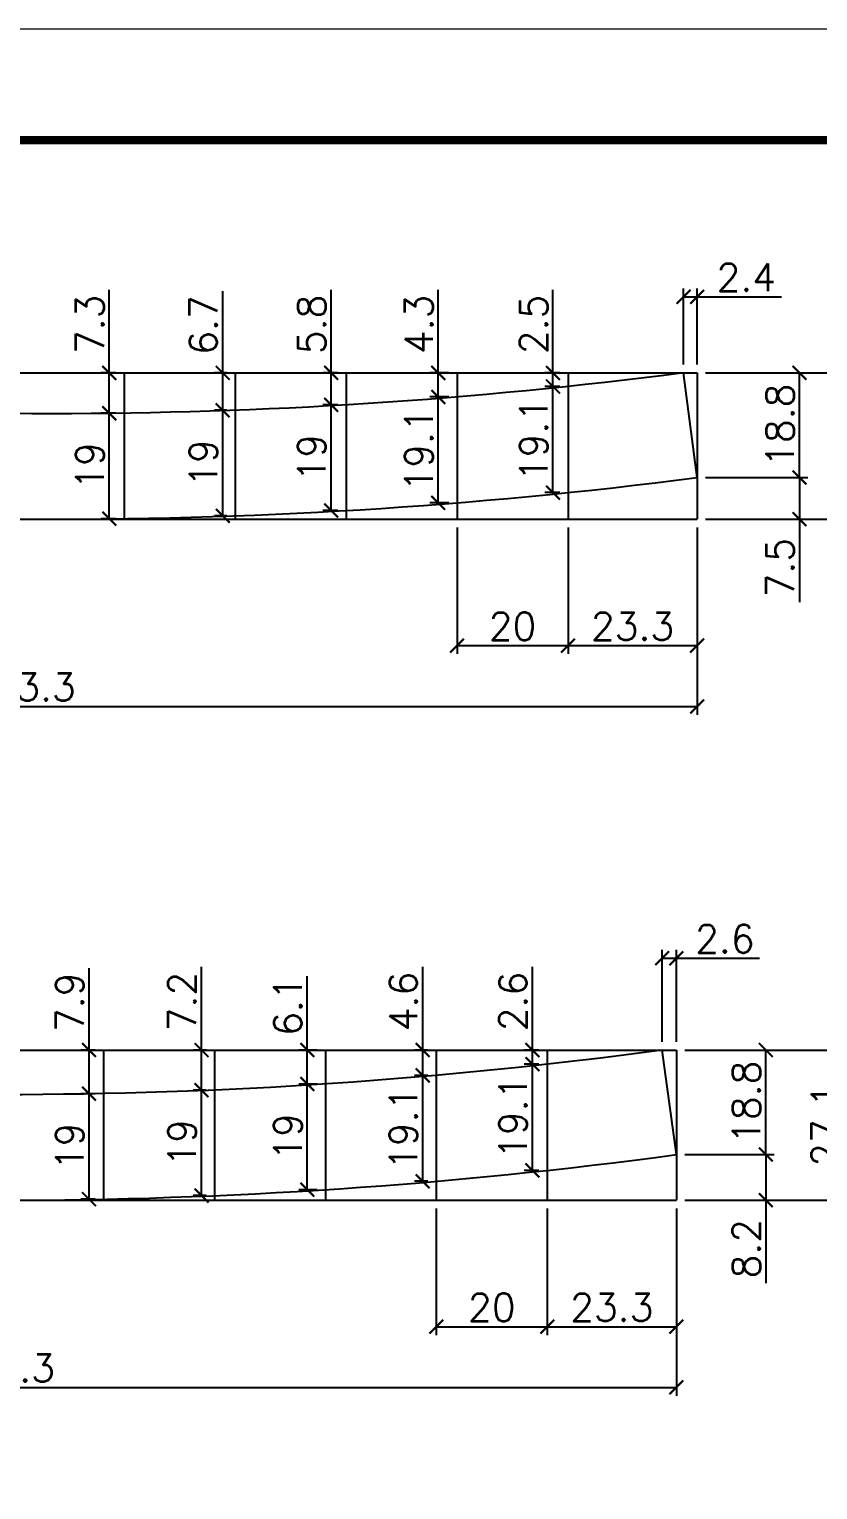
# Model space of a CAD drawing. Extents: x 3309 to 9563, y -2522 to 14608.
# Drawn here: x 5610 to 5894, y 6042 to 6568 of the extents above; entities that cross this region are included whole.
import ezdxf

# ---------------------------------------------------------------- set-up
doc = ezdxf.new("R2010")
doc.units = 0
doc.header["$PDMODE"] = 35
doc.header["$PDSIZE"] = -10
doc.linetypes.add('DASHED', pattern=[0.75, 0.5, -0.25])
doc.layers.add('COTA', color=241, linetype='Continuous')
doc.layers.add('Folhas', color=255, linetype='Continuous', lineweight=9)
doc.layers.add('SARRAFO DE PRESSAO', color=251, linetype='DASHED', lineweight=9)
doc.styles.add('Romans', font='romans.shx')
doc.dimstyles.new('Cota Seção (2x)', dxfattribs={"dimtxt": 10, "dimasz": 5, "dimexe": 3, "dimexo": 3, "dimgap": 2, "dimtad": 3, "dimdec": 1, "dimlfac": 0.5, "dimzin": 12, "dimdsep": 46, "dimtxsty": 'Romans', "dimblk": 'ARCHTICK', "dimcen": 0, "dimclrd": 4, "dimclre": 4, "dimclrt": 1, "dimadec": 1, "dimazin": 3, "dimtfac": 1, "dimtdec": 1, "dimtmove": 0, "dimatfit": 3, "dimldrblk": 'OBLIQUE', "dimfxl": 1, "dimtolj": 1, "dimtzin": 12, "dimarcsym": 0})

# ---------------------------------------------------------------- blocks, each defined once
blk = doc.blocks.new('9999999999')
at = {"layer": 'Folhas'}
blk.add_lwpolyline([(98138.98, 34190.21), (99623.98, 34190.21), (99623.98, 35240.21), (98138.98, 35240.21)], close=True, dxfattribs=at)
at = {"layer": 'Folhas', "color": 30, "const_width": 3}
blk.add_lwpolyline([(98213.98, 34230.21), (99583.98, 34230.21), (99583.98, 35200.21), (98213.98, 35200.21)], close=True, dxfattribs=at)
blk = doc.blocks.new('_ArchTick')
at = {"color": 0, "linetype": 'ByBlock', "const_width": 0.15}
blk.add_lwpolyline([(-0.5, -0.5), (0.5, 0.5)], dxfattribs=at)
blk = doc.blocks.new('*D3434')
at = {"layer": 'COTA', "color": 4, "lineweight": -2, "transparency": 16777216}
for p, q in [((5364.25, 6388.29), (5364.25, 6320.81)), ((5850.77, 6388.29), (5850.77, 6320.81)), ((5364.25, 6323.81), (5850.77, 6323.81))]:
    blk.add_line(p, q, dxfattribs=at)
at = {"layer": 'Defpoints', "color": 0, "transparency": 16777216}
for p in [(5364.25, 6391.29), (5850.77, 6391.29), (5850.77, 6323.81)]:
    blk.add_point(p, dxfattribs=at)
at = {"layer": 'COTA', "color": 4, "lineweight": -2, "transparency": 16777216, "xscale": 5, "yscale": 5, "zscale": 5, "rotation": 180}
blk.add_blockref('_ArchTick', (5364.25, 6323.81), dxfattribs=at)
at = {"layer": 'COTA', "color": 4, "lineweight": -2, "transparency": 16777216, "xscale": 5, "yscale": 5, "zscale": 5}
blk.add_blockref('_ArchTick', (5850.77, 6323.81), dxfattribs=at)
at = {"layer": 'COTA', "color": 1, "transparency": 16777216, "insert": (5607.51, 6330.81), "char_height": 10, "attachment_point": 5, "style": 'Romans'}
blk.add_mtext('\\A1;243.3', dxfattribs=at)
blk = doc.blocks.new('_Oblique')
at = {"color": 0, "linetype": 'ByBlock', "lineweight": -2}
blk.add_line((-0.5, -0.5), (0.5, 0.5), dxfattribs=at)
blk = doc.blocks.new('*D3437')
at = {"layer": 'COTA', "color": 4, "lineweight": -2, "transparency": 16777216}
for p, q in [((5764.25, 6388.29), (5764.25, 6342.7)), ((5804.25, 6388.29), (5804.25, 6342.7)), ((5764.25, 6345.7), (5804.25, 6345.7))]:
    blk.add_line(p, q, dxfattribs=at)
at = {"layer": 'Defpoints', "color": 0, "transparency": 16777216}
for p in [(5764.25, 6391.29), (5804.25, 6391.29), (5804.25, 6345.7)]:
    blk.add_point(p, dxfattribs=at)
at = {"layer": 'COTA', "color": 4, "lineweight": -2, "transparency": 16777216, "xscale": 5, "yscale": 5, "zscale": 5, "rotation": 180}
blk.add_blockref('_ArchTick', (5764.25, 6345.7), dxfattribs=at)
at = {"layer": 'COTA', "color": 4, "lineweight": -2, "transparency": 16777216, "xscale": 5, "yscale": 5, "zscale": 5}
blk.add_blockref('_ArchTick', (5804.25, 6345.7), dxfattribs=at)
at = {"layer": 'COTA', "color": 1, "transparency": 16777216, "insert": (5784.25, 6352.7), "char_height": 10, "attachment_point": 5, "style": 'Romans'}
blk.add_mtext('\\A1;20', dxfattribs=at)
blk = doc.blocks.new('*D3438')
at = {"layer": 'COTA', "color": 4, "lineweight": -2, "transparency": 16777216}
for p, q in [((5804.25, 6388.29), (5804.25, 6342.7)), ((5850.77, 6388.29), (5850.77, 6342.7)), ((5804.25, 6345.7), (5850.77, 6345.7))]:
    blk.add_line(p, q, dxfattribs=at)
at = {"layer": 'Defpoints', "color": 0, "transparency": 16777216}
for p in [(5804.25, 6391.29), (5850.77, 6391.29), (5850.77, 6345.7)]:
    blk.add_point(p, dxfattribs=at)
at = {"layer": 'COTA', "color": 4, "lineweight": -2, "transparency": 16777216, "xscale": 5, "yscale": 5, "zscale": 5, "rotation": 180}
blk.add_blockref('_ArchTick', (5804.25, 6345.7), dxfattribs=at)
at = {"layer": 'COTA', "color": 4, "lineweight": -2, "transparency": 16777216, "xscale": 5, "yscale": 5, "zscale": 5}
blk.add_blockref('_ArchTick', (5850.77, 6345.7), dxfattribs=at)
at = {"layer": 'COTA', "color": 1, "transparency": 16777216, "insert": (5827.51, 6352.7), "char_height": 10, "attachment_point": 5, "style": 'Romans'}
blk.add_mtext('\\A1;23.3', dxfattribs=at)
blk = doc.blocks.new('*D3454')
at = {"layer": 'COTA', "color": 4, "lineweight": -2, "transparency": 16777216}
for p, q in [((5641.25, 6429.46), (5635.89, 6429.46)), ((5638.89, 6391.45), (5638.89, 6429.46)), ((5641.25, 6391.45), (5635.89, 6391.45))]:
    blk.add_line(p, q, dxfattribs=at)
at = {"layer": 'Defpoints', "color": 0, "transparency": 16777216}
for p in [(5638.89, 6429.46), (5644.25, 6429.46), (5644.25, 6391.45)]:
    blk.add_point(p, dxfattribs=at)
at = {"layer": 'COTA', "color": 4, "lineweight": -2, "transparency": 16777216, "xscale": 5, "yscale": 5, "zscale": 5}
for p, rotation in [((5638.89, 6429.46), 90), ((5638.89, 6391.45), 270)]:
    blk.add_blockref('_ArchTick', p, dxfattribs=dict(at, rotation=rotation))
at = {"layer": 'COTA', "color": 1, "transparency": 16777216, "insert": (5631.89, 6410.45), "char_height": 10, "attachment_point": 5, "rotation": 90, "style": 'Romans'}
blk.add_mtext('\\A1;19', dxfattribs=at)
blk = doc.blocks.new('*D3455')
at = {"layer": 'COTA', "color": 4, "lineweight": -2, "transparency": 16777216}
for p, q in [((5638.89, 6443.99), (5638.89, 6473.94)), ((5641.25, 6443.99), (5635.89, 6443.99)), ((5638.89, 6429.46), (5638.89, 6443.99)), ((5641.25, 6429.46), (5635.89, 6429.46))]:
    blk.add_line(p, q, dxfattribs=at)
at = {"layer": 'Defpoints', "color": 0, "transparency": 16777216}
for p in [(5638.89, 6443.99), (5644.25, 6443.99), (5644.25, 6429.46)]:
    blk.add_point(p, dxfattribs=at)
at = {"layer": 'COTA', "color": 4, "lineweight": -2, "transparency": 16777216, "xscale": 5, "yscale": 5, "zscale": 5}
for p, rotation in [((5638.89, 6443.99), 90), ((5638.89, 6429.46), 270)]:
    blk.add_blockref('_ArchTick', p, dxfattribs=dict(at, rotation=rotation))
at = {"layer": 'COTA', "color": 1, "transparency": 16777216, "insert": (5631.89, 6461.46), "char_height": 10, "attachment_point": 5, "rotation": 90, "style": 'Romans'}
blk.add_mtext('\\A1;7.3', dxfattribs=at)
blk = doc.blocks.new('*D3456')
at = {"layer": 'COTA', "color": 4, "lineweight": -2, "transparency": 16777216}
for p, q in [((5681.25, 6430.5), (5676.79, 6430.5)), ((5679.79, 6392.47), (5679.79, 6430.5)), ((5681.25, 6392.47), (5676.79, 6392.47))]:
    blk.add_line(p, q, dxfattribs=at)
at = {"layer": 'Defpoints', "color": 0, "transparency": 16777216}
for p in [(5679.79, 6430.5), (5684.25, 6430.5), (5684.25, 6392.47)]:
    blk.add_point(p, dxfattribs=at)
at = {"layer": 'COTA', "color": 4, "lineweight": -2, "transparency": 16777216, "xscale": 5, "yscale": 5, "zscale": 5}
for p, rotation in [((5679.79, 6430.5), 90), ((5679.79, 6392.47), 270)]:
    blk.add_blockref('_ArchTick', p, dxfattribs=dict(at, rotation=rotation))
at = {"layer": 'COTA', "color": 1, "transparency": 16777216, "insert": (5672.79, 6411.49), "char_height": 10, "attachment_point": 5, "rotation": 90, "style": 'Romans'}
blk.add_mtext('\\A1;19', dxfattribs=at)
blk = doc.blocks.new('*D3457')
at = {"layer": 'COTA', "color": 4, "lineweight": -2, "transparency": 16777216}
for p, q in [((5679.79, 6443.99), (5679.79, 6473.46)), ((5681.25, 6443.99), (5676.79, 6443.99)), ((5679.79, 6430.5), (5679.79, 6443.99)), ((5681.25, 6430.5), (5676.79, 6430.5))]:
    blk.add_line(p, q, dxfattribs=at)
at = {"layer": 'Defpoints', "color": 0, "transparency": 16777216}
for p in [(5679.79, 6443.99), (5684.25, 6443.99), (5684.25, 6430.5)]:
    blk.add_point(p, dxfattribs=at)
at = {"layer": 'COTA', "color": 4, "lineweight": -2, "transparency": 16777216, "xscale": 5, "yscale": 5, "zscale": 5}
for p, rotation in [((5679.79, 6443.99), 90), ((5679.79, 6430.5), 270)]:
    blk.add_blockref('_ArchTick', p, dxfattribs=dict(at, rotation=rotation))
at = {"layer": 'COTA', "color": 1, "transparency": 16777216, "insert": (5672.79, 6461.22), "char_height": 10, "attachment_point": 5, "rotation": 90, "style": 'Romans'}
blk.add_mtext('\\A1;6.7', dxfattribs=at)
blk = doc.blocks.new('*D3458')
at = {"layer": 'COTA', "color": 4, "lineweight": -2, "transparency": 16777216}
for p, q in [((5721.25, 6432.45), (5715.88, 6432.45)), ((5718.88, 6394.38), (5718.88, 6432.45)), ((5721.25, 6394.38), (5715.88, 6394.38))]:
    blk.add_line(p, q, dxfattribs=at)
at = {"layer": 'Defpoints', "color": 0, "transparency": 16777216}
for p in [(5718.88, 6432.45), (5724.25, 6432.45), (5724.25, 6394.38)]:
    blk.add_point(p, dxfattribs=at)
at = {"layer": 'COTA', "color": 4, "lineweight": -2, "transparency": 16777216, "xscale": 5, "yscale": 5, "zscale": 5}
for p, rotation in [((5718.88, 6432.45), 90), ((5718.88, 6394.38), 270)]:
    blk.add_blockref('_ArchTick', p, dxfattribs=dict(at, rotation=rotation))
at = {"layer": 'COTA', "color": 1, "transparency": 16777216, "insert": (5711.88, 6413.42), "char_height": 10, "attachment_point": 5, "rotation": 90, "style": 'Romans'}
blk.add_mtext('\\A1;19', dxfattribs=at)
blk = doc.blocks.new('*D3459')
at = {"layer": 'COTA', "color": 4, "lineweight": -2, "transparency": 16777216}
for p, q in [((5718.88, 6443.99), (5718.88, 6473.94)), ((5721.25, 6443.99), (5715.88, 6443.99)), ((5718.88, 6432.45), (5718.88, 6443.99)), ((5721.25, 6432.45), (5715.88, 6432.45))]:
    blk.add_line(p, q, dxfattribs=at)
at = {"layer": 'Defpoints', "color": 0, "transparency": 16777216}
for p in [(5718.88, 6443.99), (5724.25, 6443.99), (5724.25, 6432.45)]:
    blk.add_point(p, dxfattribs=at)
at = {"layer": 'COTA', "color": 4, "lineweight": -2, "transparency": 16777216, "xscale": 5, "yscale": 5, "zscale": 5}
for p, rotation in [((5718.88, 6443.99), 90), ((5718.88, 6432.45), 270)]:
    blk.add_blockref('_ArchTick', p, dxfattribs=dict(at, rotation=rotation))
at = {"layer": 'COTA', "color": 1, "transparency": 16777216, "insert": (5711.88, 6461.46), "char_height": 10, "attachment_point": 5, "rotation": 90, "style": 'Romans'}
blk.add_mtext('\\A1;5.8', dxfattribs=at)
blk = doc.blocks.new('*D3460')
at = {"layer": 'COTA', "color": 4, "lineweight": -2, "transparency": 16777216}
for p, q in [((5761.25, 6435.31), (5754.46, 6435.31)), ((5757.46, 6397.18), (5757.46, 6435.31)), ((5761.25, 6397.18), (5754.46, 6397.18))]:
    blk.add_line(p, q, dxfattribs=at)
at = {"layer": 'Defpoints', "color": 0, "transparency": 16777216}
for p in [(5757.46, 6435.31), (5764.25, 6435.31), (5764.25, 6397.18)]:
    blk.add_point(p, dxfattribs=at)
at = {"layer": 'COTA', "color": 4, "lineweight": -2, "transparency": 16777216, "xscale": 5, "yscale": 5, "zscale": 5}
for p, rotation in [((5757.46, 6435.31), 90), ((5757.46, 6397.18), 270)]:
    blk.add_blockref('_ArchTick', p, dxfattribs=dict(at, rotation=rotation))
at = {"layer": 'COTA', "color": 1, "transparency": 16777216, "insert": (5750.46, 6416.24), "char_height": 10, "attachment_point": 5, "rotation": 90, "style": 'Romans'}
blk.add_mtext('\\A1;19.1', dxfattribs=at)
blk = doc.blocks.new('*D3461')
at = {"layer": 'COTA', "color": 4, "lineweight": -2, "transparency": 16777216}
for p, q in [((5757.46, 6443.99), (5757.46, 6473.94)), ((5761.25, 6443.99), (5754.46, 6443.99)), ((5757.46, 6435.31), (5757.46, 6443.99)), ((5761.25, 6435.31), (5754.46, 6435.31))]:
    blk.add_line(p, q, dxfattribs=at)
at = {"layer": 'Defpoints', "color": 0, "transparency": 16777216}
for p in [(5757.46, 6443.99), (5764.25, 6443.99), (5764.25, 6435.31)]:
    blk.add_point(p, dxfattribs=at)
at = {"layer": 'COTA', "color": 4, "lineweight": -2, "transparency": 16777216, "xscale": 5, "yscale": 5, "zscale": 5}
for p, rotation in [((5757.46, 6443.99), 90), ((5757.46, 6435.31), 270)]:
    blk.add_blockref('_ArchTick', p, dxfattribs=dict(at, rotation=rotation))
at = {"layer": 'COTA', "color": 1, "transparency": 16777216, "insert": (5750.46, 6461.46), "char_height": 10, "attachment_point": 5, "rotation": 90, "style": 'Romans'}
blk.add_mtext('\\A1;4.3', dxfattribs=at)
blk = doc.blocks.new('*D3462')
at = {"layer": 'COTA', "color": 4, "lineweight": -2, "transparency": 16777216}
for p, q in [((5801.25, 6439.08), (5795.82, 6439.08)), ((5798.82, 6400.87), (5798.82, 6439.08)), ((5801.25, 6400.87), (5795.82, 6400.87))]:
    blk.add_line(p, q, dxfattribs=at)
at = {"layer": 'Defpoints', "color": 0, "transparency": 16777216}
for p in [(5798.82, 6439.08), (5804.25, 6439.08), (5804.25, 6400.87)]:
    blk.add_point(p, dxfattribs=at)
at = {"layer": 'COTA', "color": 4, "lineweight": -2, "transparency": 16777216, "xscale": 5, "yscale": 5, "zscale": 5}
for p, rotation in [((5798.82, 6439.08), 90), ((5798.82, 6400.87), 270)]:
    blk.add_blockref('_ArchTick', p, dxfattribs=dict(at, rotation=rotation))
at = {"layer": 'COTA', "color": 1, "transparency": 16777216, "insert": (5791.82, 6419.98), "char_height": 10, "attachment_point": 5, "rotation": 90, "style": 'Romans'}
blk.add_mtext('\\A1;19.1', dxfattribs=at)
blk = doc.blocks.new('*D3463')
at = {"layer": 'COTA', "color": 4, "lineweight": -2, "transparency": 16777216}
for p, q in [((5798.82, 6443.99), (5798.82, 6473.94)), ((5801.25, 6443.99), (5795.82, 6443.99)), ((5798.82, 6439.08), (5798.82, 6443.99)), ((5801.25, 6439.08), (5795.82, 6439.08))]:
    blk.add_line(p, q, dxfattribs=at)
at = {"layer": 'Defpoints', "color": 0, "transparency": 16777216}
for p in [(5798.82, 6443.99), (5804.25, 6443.99), (5804.25, 6439.08)]:
    blk.add_point(p, dxfattribs=at)
at = {"layer": 'COTA', "color": 4, "lineweight": -2, "transparency": 16777216, "xscale": 5, "yscale": 5, "zscale": 5}
for p, rotation in [((5798.82, 6443.99), 90), ((5798.82, 6439.08), 270)]:
    blk.add_blockref('_ArchTick', p, dxfattribs=dict(at, rotation=rotation))
at = {"layer": 'COTA', "color": 1, "transparency": 16777216, "insert": (5791.82, 6461.46), "char_height": 10, "attachment_point": 5, "rotation": 90, "style": 'Romans'}
blk.add_mtext('\\A1;2.5', dxfattribs=at)
blk = doc.blocks.new('*D3464')
at = {"layer": 'COTA', "color": 4, "lineweight": -2, "transparency": 16777216}
for p, q in [((5853.77, 6406.3), (5890.65, 6406.3)), ((5887.65, 6406.3), (5887.65, 6391.29)), ((5853.77, 6391.29), (5890.65, 6391.29)), ((5887.65, 6391.29), (5887.65, 6361.34))]:
    blk.add_line(p, q, dxfattribs=at)
at = {"layer": 'Defpoints', "color": 0, "transparency": 16777216}
for p in [(5850.77, 6406.3), (5850.77, 6391.29), (5887.65, 6391.29)]:
    blk.add_point(p, dxfattribs=at)
at = {"layer": 'COTA', "color": 4, "lineweight": -2, "transparency": 16777216, "xscale": 5, "yscale": 5, "zscale": 5}
for p, rotation in [((5887.65, 6406.3), 90), ((5887.65, 6391.29), 270)]:
    blk.add_blockref('_ArchTick', p, dxfattribs=dict(at, rotation=rotation))
at = {"layer": 'COTA', "color": 1, "transparency": 16777216, "insert": (5880.65, 6373.82), "char_height": 10, "attachment_point": 5, "rotation": 90, "style": 'Romans'}
blk.add_mtext('\\A1;7.5', dxfattribs=at)
blk = doc.blocks.new('*D3465')
at = {"layer": 'COTA', "color": 4, "lineweight": -2, "transparency": 16777216}
for p, q in [((5853.77, 6443.99), (5890.65, 6443.99)), ((5887.65, 6406.3), (5887.65, 6443.99)), ((5853.77, 6406.3), (5890.65, 6406.3))]:
    blk.add_line(p, q, dxfattribs=at)
at = {"layer": 'Defpoints', "color": 0, "transparency": 16777216}
for p in [(5850.77, 6443.99), (5887.65, 6443.99), (5850.77, 6406.3)]:
    blk.add_point(p, dxfattribs=at)
at = {"layer": 'COTA', "color": 4, "lineweight": -2, "transparency": 16777216, "xscale": 5, "yscale": 5, "zscale": 5}
for p, rotation in [((5887.65, 6443.99), 90), ((5887.65, 6406.3), 270)]:
    blk.add_blockref('_ArchTick', p, dxfattribs=dict(at, rotation=rotation))
at = {"layer": 'COTA', "color": 1, "transparency": 16777216, "insert": (5880.65, 6425.14), "char_height": 10, "attachment_point": 5, "rotation": 90, "style": 'Romans'}
blk.add_mtext('\\A1;18.8', dxfattribs=at)
blk = doc.blocks.new('*D3466')
at = {"layer": 'COTA', "color": 4, "lineweight": -2, "transparency": 16777216}
for p, q in [((5853.77, 6443.99), (5933.63, 6443.99)), ((5930.63, 6443.99), (5930.63, 6391.29)), ((5853.77, 6391.29), (5933.63, 6391.29))]:
    blk.add_line(p, q, dxfattribs=at)
at = {"layer": 'Defpoints', "color": 0, "transparency": 16777216}
for p in [(5850.77, 6443.99), (5850.77, 6391.29), (5930.63, 6391.29)]:
    blk.add_point(p, dxfattribs=at)
at = {"layer": 'COTA', "color": 4, "lineweight": -2, "transparency": 16777216, "xscale": 5, "yscale": 5, "zscale": 5}
for p, rotation in [((5930.63, 6443.99), 90), ((5930.63, 6391.29), 270)]:
    blk.add_blockref('_ArchTick', p, dxfattribs=dict(at, rotation=rotation))
at = {"layer": 'COTA', "color": 1, "transparency": 16777216, "insert": (5923.63, 6417.64), "char_height": 10, "attachment_point": 5, "rotation": 90, "style": 'Romans'}
blk.add_mtext('\\A1;26.3', dxfattribs=at)
blk = doc.blocks.new('*D3467')
at = {"layer": 'COTA', "color": 4, "lineweight": -2, "transparency": 16777216}
for p, q in [((5845.88, 6446.99), (5845.88, 6474.43)), ((5850.77, 6446.99), (5850.77, 6474.43)), ((5845.88, 6471.43), (5850.77, 6471.43)), ((5850.77, 6471.43), (5881.2, 6471.43))]:
    blk.add_line(p, q, dxfattribs=at)
at = {"layer": 'Defpoints', "color": 0, "transparency": 16777216}
for p in [(5850.77, 6471.43), (5845.88, 6443.99), (5850.77, 6443.99)]:
    blk.add_point(p, dxfattribs=at)
at = {"layer": 'COTA', "color": 4, "lineweight": -2, "transparency": 16777216, "xscale": 5, "yscale": 5, "zscale": 5, "rotation": 180}
blk.add_blockref('_ArchTick', (5845.88, 6471.43), dxfattribs=at)
at = {"layer": 'COTA', "color": 4, "lineweight": -2, "transparency": 16777216, "xscale": 5, "yscale": 5, "zscale": 5}
blk.add_blockref('_ArchTick', (5850.77, 6471.43), dxfattribs=at)
at = {"layer": 'COTA', "color": 1, "transparency": 16777216, "insert": (5868.48, 6478.43), "char_height": 10, "attachment_point": 5, "style": 'Romans'}
blk.add_mtext('\\A1;2.4', dxfattribs=at)
blk = doc.blocks.new('*D3468')
at = {"layer": 'COTA', "color": 4, "lineweight": -2, "transparency": 16777216}
for p, q in [((5356.77, 6142.88), (5356.77, 6075.4)), ((5843.28, 6142.88), (5843.28, 6075.4)), ((5356.77, 6078.4), (5843.28, 6078.4))]:
    blk.add_line(p, q, dxfattribs=at)
at = {"layer": 'Defpoints', "color": 0, "transparency": 16777216}
for p in [(5356.77, 6145.88), (5843.28, 6145.88), (5843.28, 6078.4)]:
    blk.add_point(p, dxfattribs=at)
at = {"layer": 'COTA', "color": 4, "lineweight": -2, "transparency": 16777216, "xscale": 5, "yscale": 5, "zscale": 5, "rotation": 180}
blk.add_blockref('_ArchTick', (5356.77, 6078.4), dxfattribs=at)
at = {"layer": 'COTA', "color": 4, "lineweight": -2, "transparency": 16777216, "xscale": 5, "yscale": 5, "zscale": 5}
blk.add_blockref('_ArchTick', (5843.28, 6078.4), dxfattribs=at)
at = {"layer": 'COTA', "color": 1, "transparency": 16777216, "insert": (5600.02, 6085.4), "char_height": 10, "attachment_point": 5, "style": 'Romans'}
blk.add_mtext('\\A1;243.3', dxfattribs=at)
blk = doc.blocks.new('*D3471')
at = {"layer": 'COTA', "color": 4, "lineweight": -2, "transparency": 16777216}
for p, q in [((5756.77, 6142.88), (5756.77, 6097.29)), ((5796.77, 6142.88), (5796.77, 6097.29)), ((5756.77, 6100.29), (5796.77, 6100.29))]:
    blk.add_line(p, q, dxfattribs=at)
at = {"layer": 'Defpoints', "color": 0, "transparency": 16777216}
for p in [(5756.77, 6145.88), (5796.77, 6145.88), (5796.77, 6100.29)]:
    blk.add_point(p, dxfattribs=at)
at = {"layer": 'COTA', "color": 4, "lineweight": -2, "transparency": 16777216, "xscale": 5, "yscale": 5, "zscale": 5, "rotation": 180}
blk.add_blockref('_ArchTick', (5756.77, 6100.29), dxfattribs=at)
at = {"layer": 'COTA', "color": 4, "lineweight": -2, "transparency": 16777216, "xscale": 5, "yscale": 5, "zscale": 5}
blk.add_blockref('_ArchTick', (5796.77, 6100.29), dxfattribs=at)
at = {"layer": 'COTA', "color": 1, "transparency": 16777216, "insert": (5776.77, 6107.29), "char_height": 10, "attachment_point": 5, "style": 'Romans'}
blk.add_mtext('\\A1;20', dxfattribs=at)
blk = doc.blocks.new('*D3472')
at = {"layer": 'COTA', "color": 4, "lineweight": -2, "transparency": 16777216}
for p, q in [((5796.77, 6142.88), (5796.77, 6097.29)), ((5843.28, 6142.88), (5843.28, 6097.29)), ((5796.77, 6100.29), (5843.28, 6100.29))]:
    blk.add_line(p, q, dxfattribs=at)
at = {"layer": 'Defpoints', "color": 0, "transparency": 16777216}
for p in [(5796.77, 6145.88), (5843.28, 6145.88), (5843.28, 6100.29)]:
    blk.add_point(p, dxfattribs=at)
at = {"layer": 'COTA', "color": 4, "lineweight": -2, "transparency": 16777216, "xscale": 5, "yscale": 5, "zscale": 5, "rotation": 180}
blk.add_blockref('_ArchTick', (5796.77, 6100.29), dxfattribs=at)
at = {"layer": 'COTA', "color": 4, "lineweight": -2, "transparency": 16777216, "xscale": 5, "yscale": 5, "zscale": 5}
blk.add_blockref('_ArchTick', (5843.28, 6100.29), dxfattribs=at)
at = {"layer": 'COTA', "color": 1, "transparency": 16777216, "insert": (5820.03, 6107.29), "char_height": 10, "attachment_point": 5, "style": 'Romans'}
blk.add_mtext('\\A1;23.3', dxfattribs=at)
blk = doc.blocks.new('*D3488')
at = {"layer": 'COTA', "color": 4, "lineweight": -2, "transparency": 16777216}
for p, q in [((5633.77, 6184.26), (5628.59, 6184.26)), ((5631.59, 6146.25), (5631.59, 6184.26)), ((5633.77, 6146.25), (5628.59, 6146.25))]:
    blk.add_line(p, q, dxfattribs=at)
at = {"layer": 'Defpoints', "color": 0, "transparency": 16777216}
for p in [(5631.59, 6184.26), (5636.77, 6184.26), (5636.77, 6146.25)]:
    blk.add_point(p, dxfattribs=at)
at = {"layer": 'COTA', "color": 4, "lineweight": -2, "transparency": 16777216, "xscale": 5, "yscale": 5, "zscale": 5}
for p, rotation in [((5631.59, 6184.26), 90), ((5631.59, 6146.25), 270)]:
    blk.add_blockref('_ArchTick', p, dxfattribs=dict(at, rotation=rotation))
at = {"layer": 'COTA', "color": 1, "transparency": 16777216, "insert": (5624.59, 6165.26), "char_height": 10, "attachment_point": 5, "rotation": 90, "style": 'Romans'}
blk.add_mtext('\\A1;19', dxfattribs=at)
blk = doc.blocks.new('*D3489')
at = {"layer": 'COTA', "color": 4, "lineweight": -2, "transparency": 16777216}
for p, q in [((5631.59, 6199.99), (5631.59, 6229.46)), ((5633.77, 6199.99), (5628.59, 6199.99)), ((5631.59, 6184.26), (5631.59, 6199.99)), ((5633.77, 6184.26), (5628.59, 6184.26))]:
    blk.add_line(p, q, dxfattribs=at)
at = {"layer": 'Defpoints', "color": 0, "transparency": 16777216}
for p in [(5631.59, 6199.99), (5636.77, 6199.99), (5636.77, 6184.26)]:
    blk.add_point(p, dxfattribs=at)
at = {"layer": 'COTA', "color": 4, "lineweight": -2, "transparency": 16777216, "xscale": 5, "yscale": 5, "zscale": 5}
for p, rotation in [((5631.59, 6199.99), 90), ((5631.59, 6184.26), 270)]:
    blk.add_blockref('_ArchTick', p, dxfattribs=dict(at, rotation=rotation))
at = {"layer": 'COTA', "color": 1, "transparency": 16777216, "insert": (5624.59, 6217.22), "char_height": 10, "attachment_point": 5, "rotation": 90, "style": 'Romans'}
blk.add_mtext('\\A1;7.9', dxfattribs=at)
blk = doc.blocks.new('*D3490')
at = {"layer": 'COTA', "color": 4, "lineweight": -2, "transparency": 16777216}
for p, q in [((5673.77, 6185.55), (5669.15, 6185.55)), ((5672.15, 6147.51), (5672.15, 6185.55)), ((5673.77, 6147.51), (5669.15, 6147.51))]:
    blk.add_line(p, q, dxfattribs=at)
at = {"layer": 'Defpoints', "color": 0, "transparency": 16777216}
for p in [(5672.15, 6185.55), (5676.77, 6185.55), (5676.77, 6147.51)]:
    blk.add_point(p, dxfattribs=at)
at = {"layer": 'COTA', "color": 4, "lineweight": -2, "transparency": 16777216, "xscale": 5, "yscale": 5, "zscale": 5}
for p, rotation in [((5672.15, 6185.55), 90), ((5672.15, 6147.51), 270)]:
    blk.add_blockref('_ArchTick', p, dxfattribs=dict(at, rotation=rotation))
at = {"layer": 'COTA', "color": 1, "transparency": 16777216, "insert": (5665.15, 6166.53), "char_height": 10, "attachment_point": 5, "rotation": 90, "style": 'Romans'}
blk.add_mtext('\\A1;19', dxfattribs=at)
blk = doc.blocks.new('*D3491')
at = {"layer": 'COTA', "color": 4, "lineweight": -2, "transparency": 16777216}
for p, q in [((5672.15, 6199.99), (5672.15, 6229.94)), ((5673.77, 6199.99), (5669.15, 6199.99)), ((5672.15, 6185.55), (5672.15, 6199.99)), ((5673.77, 6185.55), (5669.15, 6185.55))]:
    blk.add_line(p, q, dxfattribs=at)
at = {"layer": 'Defpoints', "color": 0, "transparency": 16777216}
for p in [(5672.15, 6199.99), (5676.77, 6199.99), (5676.77, 6185.55)]:
    blk.add_point(p, dxfattribs=at)
at = {"layer": 'COTA', "color": 4, "lineweight": -2, "transparency": 16777216, "xscale": 5, "yscale": 5, "zscale": 5}
for p, rotation in [((5672.15, 6199.99), 90), ((5672.15, 6185.55), 270)]:
    blk.add_blockref('_ArchTick', p, dxfattribs=dict(at, rotation=rotation))
at = {"layer": 'COTA', "color": 1, "transparency": 16777216, "insert": (5665.15, 6217.46), "char_height": 10, "attachment_point": 5, "rotation": 90, "style": 'Romans'}
blk.add_mtext('\\A1;7.2', dxfattribs=at)
blk = doc.blocks.new('*D3492')
at = {"layer": 'COTA', "color": 4, "lineweight": -2, "transparency": 16777216}
for p, q in [((5713.77, 6187.74), (5707.24, 6187.74)), ((5710.24, 6149.66), (5710.24, 6187.74)), ((5713.77, 6149.66), (5707.24, 6149.66))]:
    blk.add_line(p, q, dxfattribs=at)
at = {"layer": 'Defpoints', "color": 0, "transparency": 16777216}
for p in [(5710.24, 6187.74), (5716.77, 6187.74), (5716.77, 6149.66)]:
    blk.add_point(p, dxfattribs=at)
at = {"layer": 'COTA', "color": 4, "lineweight": -2, "transparency": 16777216, "xscale": 5, "yscale": 5, "zscale": 5}
for p, rotation in [((5710.24, 6187.74), 90), ((5710.24, 6149.66), 270)]:
    blk.add_blockref('_ArchTick', p, dxfattribs=dict(at, rotation=rotation))
at = {"layer": 'COTA', "color": 1, "transparency": 16777216, "insert": (5703.24, 6168.7), "char_height": 10, "attachment_point": 5, "rotation": 90, "style": 'Romans'}
blk.add_mtext('\\A1;19', dxfattribs=at)
blk = doc.blocks.new('*D3493')
at = {"layer": 'COTA', "color": 4, "lineweight": -2, "transparency": 16777216}
for p, q in [((5710.24, 6199.99), (5710.24, 6226.61)), ((5713.77, 6199.99), (5707.24, 6199.99)), ((5710.24, 6187.74), (5710.24, 6199.99)), ((5713.77, 6187.74), (5707.24, 6187.74))]:
    blk.add_line(p, q, dxfattribs=at)
at = {"layer": 'Defpoints', "color": 0, "transparency": 16777216}
for p in [(5710.24, 6199.99), (5716.77, 6199.99), (5716.77, 6187.74)]:
    blk.add_point(p, dxfattribs=at)
at = {"layer": 'COTA', "color": 4, "lineweight": -2, "transparency": 16777216, "xscale": 5, "yscale": 5, "zscale": 5}
for p, rotation in [((5710.24, 6199.99), 90), ((5710.24, 6187.74), 270)]:
    blk.add_blockref('_ArchTick', p, dxfattribs=dict(at, rotation=rotation))
at = {"layer": 'COTA', "color": 1, "transparency": 16777216, "insert": (5703.24, 6215.8), "char_height": 10, "attachment_point": 5, "rotation": 90, "style": 'Romans'}
blk.add_mtext('\\A1;6.1', dxfattribs=at)
blk = doc.blocks.new('*D3494')
at = {"layer": 'COTA', "color": 4, "lineweight": -2, "transparency": 16777216}
for p, q in [((5753.77, 6190.84), (5748.87, 6190.84)), ((5751.87, 6152.69), (5751.87, 6190.84)), ((5753.77, 6152.69), (5748.87, 6152.69))]:
    blk.add_line(p, q, dxfattribs=at)
at = {"layer": 'Defpoints', "color": 0, "transparency": 16777216}
for p in [(5751.87, 6190.84), (5756.77, 6190.84), (5756.77, 6152.69)]:
    blk.add_point(p, dxfattribs=at)
at = {"layer": 'COTA', "color": 4, "lineweight": -2, "transparency": 16777216, "xscale": 5, "yscale": 5, "zscale": 5}
for p, rotation in [((5751.87, 6190.84), 90), ((5751.87, 6152.69), 270)]:
    blk.add_blockref('_ArchTick', p, dxfattribs=dict(at, rotation=rotation))
at = {"layer": 'COTA', "color": 1, "transparency": 16777216, "insert": (5744.87, 6171.77), "char_height": 10, "attachment_point": 5, "rotation": 90, "style": 'Romans'}
blk.add_mtext('\\A1;19.1', dxfattribs=at)
blk = doc.blocks.new('*D3495')
at = {"layer": 'COTA', "color": 4, "lineweight": -2, "transparency": 16777216}
for p, q in [((5751.87, 6199.99), (5751.87, 6229.94)), ((5753.77, 6199.99), (5748.87, 6199.99)), ((5751.87, 6190.84), (5751.87, 6199.99)), ((5753.77, 6190.84), (5748.87, 6190.84))]:
    blk.add_line(p, q, dxfattribs=at)
at = {"layer": 'Defpoints', "color": 0, "transparency": 16777216}
for p in [(5751.87, 6199.99), (5756.77, 6199.99), (5756.77, 6190.84)]:
    blk.add_point(p, dxfattribs=at)
at = {"layer": 'COTA', "color": 4, "lineweight": -2, "transparency": 16777216, "xscale": 5, "yscale": 5, "zscale": 5}
for p, rotation in [((5751.87, 6199.99), 90), ((5751.87, 6190.84), 270)]:
    blk.add_blockref('_ArchTick', p, dxfattribs=dict(at, rotation=rotation))
at = {"layer": 'COTA', "color": 1, "transparency": 16777216, "insert": (5744.87, 6217.46), "char_height": 10, "attachment_point": 5, "rotation": 90, "style": 'Romans'}
blk.add_mtext('\\A1;4.6', dxfattribs=at)
blk = doc.blocks.new('*D3496')
at = {"layer": 'COTA', "color": 4, "lineweight": -2, "transparency": 16777216}
for p, q in [((5793.77, 6194.86), (5788.43, 6194.86)), ((5791.43, 6156.62), (5791.43, 6194.86)), ((5793.77, 6156.62), (5788.43, 6156.62))]:
    blk.add_line(p, q, dxfattribs=at)
at = {"layer": 'Defpoints', "color": 0, "transparency": 16777216}
for p in [(5791.43, 6194.86), (5796.77, 6194.86), (5796.77, 6156.62)]:
    blk.add_point(p, dxfattribs=at)
at = {"layer": 'COTA', "color": 4, "lineweight": -2, "transparency": 16777216, "xscale": 5, "yscale": 5, "zscale": 5}
for p, rotation in [((5791.43, 6194.86), 90), ((5791.43, 6156.62), 270)]:
    blk.add_blockref('_ArchTick', p, dxfattribs=dict(at, rotation=rotation))
at = {"layer": 'COTA', "color": 1, "transparency": 16777216, "insert": (5784.43, 6175.74), "char_height": 10, "attachment_point": 5, "rotation": 90, "style": 'Romans'}
blk.add_mtext('\\A1;19.1', dxfattribs=at)
blk = doc.blocks.new('*D3497')
at = {"layer": 'COTA', "color": 4, "lineweight": -2, "transparency": 16777216}
for p, q in [((5791.43, 6199.99), (5791.43, 6229.94)), ((5793.77, 6199.99), (5788.43, 6199.99)), ((5791.43, 6194.86), (5791.43, 6199.99)), ((5793.77, 6194.86), (5788.43, 6194.86))]:
    blk.add_line(p, q, dxfattribs=at)
at = {"layer": 'Defpoints', "color": 0, "transparency": 16777216}
for p in [(5791.43, 6199.99), (5796.77, 6199.99), (5796.77, 6194.86)]:
    blk.add_point(p, dxfattribs=at)
at = {"layer": 'COTA', "color": 4, "lineweight": -2, "transparency": 16777216, "xscale": 5, "yscale": 5, "zscale": 5}
for p, rotation in [((5791.43, 6199.99), 90), ((5791.43, 6194.86), 270)]:
    blk.add_blockref('_ArchTick', p, dxfattribs=dict(at, rotation=rotation))
at = {"layer": 'COTA', "color": 1, "transparency": 16777216, "insert": (5784.43, 6217.46), "char_height": 10, "attachment_point": 5, "rotation": 90, "style": 'Romans'}
blk.add_mtext('\\A1;2.6', dxfattribs=at)
blk = doc.blocks.new('*D3498')
at = {"layer": 'COTA', "color": 4, "lineweight": -2, "transparency": 16777216}
for p, q in [((5846.28, 6162.33), (5878.53, 6162.33)), ((5875.53, 6162.33), (5875.53, 6145.88)), ((5846.28, 6145.88), (5878.53, 6145.88)), ((5875.53, 6145.88), (5875.53, 6115.93))]:
    blk.add_line(p, q, dxfattribs=at)
at = {"layer": 'Defpoints', "color": 0, "transparency": 16777216}
for p in [(5843.28, 6162.33), (5843.28, 6145.88), (5875.53, 6145.88)]:
    blk.add_point(p, dxfattribs=at)
at = {"layer": 'COTA', "color": 4, "lineweight": -2, "transparency": 16777216, "xscale": 5, "yscale": 5, "zscale": 5}
for p, rotation in [((5875.53, 6162.33), 90), ((5875.53, 6145.88), 270)]:
    blk.add_blockref('_ArchTick', p, dxfattribs=dict(at, rotation=rotation))
at = {"layer": 'COTA', "color": 1, "transparency": 16777216, "insert": (5868.53, 6128.4), "char_height": 10, "attachment_point": 5, "rotation": 90, "style": 'Romans'}
blk.add_mtext('\\A1;8.2', dxfattribs=at)
blk = doc.blocks.new('*D3499')
at = {"layer": 'COTA', "color": 4, "lineweight": -2, "transparency": 16777216}
for p, q in [((5846.28, 6199.99), (5878.53, 6199.99)), ((5875.53, 6162.33), (5875.53, 6199.99)), ((5846.28, 6162.33), (5878.53, 6162.33))]:
    blk.add_line(p, q, dxfattribs=at)
at = {"layer": 'Defpoints', "color": 0, "transparency": 16777216}
for p in [(5843.28, 6199.99), (5875.53, 6199.99), (5843.28, 6162.33)]:
    blk.add_point(p, dxfattribs=at)
at = {"layer": 'COTA', "color": 4, "lineweight": -2, "transparency": 16777216, "xscale": 5, "yscale": 5, "zscale": 5}
for p, rotation in [((5875.53, 6199.99), 90), ((5875.53, 6162.33), 270)]:
    blk.add_blockref('_ArchTick', p, dxfattribs=dict(at, rotation=rotation))
at = {"layer": 'COTA', "color": 1, "transparency": 16777216, "insert": (5868.53, 6181.16), "char_height": 10, "attachment_point": 5, "rotation": 90, "style": 'Romans'}
blk.add_mtext('\\A1;18.8', dxfattribs=at)
blk = doc.blocks.new('*D3500')
at = {"layer": 'COTA', "color": 4, "lineweight": -2, "transparency": 16777216}
for p, q in [((5846.28, 6199.99), (5906.99, 6199.99)), ((5903.99, 6199.99), (5903.99, 6145.88)), ((5846.28, 6145.88), (5906.99, 6145.88))]:
    blk.add_line(p, q, dxfattribs=at)
at = {"layer": 'Defpoints', "color": 0, "transparency": 16777216}
for p in [(5843.28, 6199.99), (5843.28, 6145.88), (5903.99, 6145.88)]:
    blk.add_point(p, dxfattribs=at)
at = {"layer": 'COTA', "color": 4, "lineweight": -2, "transparency": 16777216, "xscale": 5, "yscale": 5, "zscale": 5}
for p, rotation in [((5903.99, 6199.99), 90), ((5903.99, 6145.88), 270)]:
    blk.add_blockref('_ArchTick', p, dxfattribs=dict(at, rotation=rotation))
at = {"layer": 'COTA', "color": 1, "transparency": 16777216, "insert": (5896.99, 6172.93), "char_height": 10, "attachment_point": 5, "rotation": 90, "style": 'Romans'}
blk.add_mtext('\\A1;27.1', dxfattribs=at)
blk = doc.blocks.new('*D3501')
at = {"layer": 'COTA', "color": 4, "lineweight": -2, "transparency": 16777216}
for p, q in [((5838.17, 6202.99), (5838.17, 6236.05)), ((5838.17, 6233.05), (5843.28, 6233.05)), ((5843.28, 6202.99), (5843.28, 6236.05)), ((5843.28, 6233.05), (5873.24, 6233.05))]:
    blk.add_line(p, q, dxfattribs=at)
at = {"layer": 'Defpoints', "color": 0, "transparency": 16777216}
for p in [(5843.28, 6233.05), (5838.17, 6199.99), (5843.28, 6199.99)]:
    blk.add_point(p, dxfattribs=at)
at = {"layer": 'COTA', "color": 4, "lineweight": -2, "transparency": 16777216, "xscale": 5, "yscale": 5, "zscale": 5, "rotation": 180}
blk.add_blockref('_ArchTick', (5838.17, 6233.05), dxfattribs=at)
at = {"layer": 'COTA', "color": 4, "lineweight": -2, "transparency": 16777216, "xscale": 5, "yscale": 5, "zscale": 5}
blk.add_blockref('_ArchTick', (5843.28, 6233.05), dxfattribs=at)
at = {"layer": 'COTA', "color": 1, "transparency": 16777216, "insert": (5860.76, 6240.05), "char_height": 10, "attachment_point": 5, "style": 'Romans'}
blk.add_mtext('\\A1;2.6', dxfattribs=at)

msp = doc.modelspace()

# ---------------------------------------------------------------- linework, layer by layer
at = {"linetype": 'Continuous'}
for points in [[(5390.4, 6443.99), (5364.25, 6409.19, 0.067634), (5850.77, 6406.3), (5845.88, 6443.99, -0.064653)], [(5361.88, 6199.99), (5356.77, 6162.33, 0.067633), (5843.28, 6162.33), (5838.17, 6199.99, -0.067633)]]:
    msp.add_lwpolyline(points, format="xyb", close=True, dxfattribs=at)
at = {"layer": 'COTA'}
for p, q in [((5364.25, 6443.99), (5850.77, 6443.99)), ((5644.25, 6443.99), (5644.25, 6391.29)), ((5684.25, 6443.99), (5684.25, 6391.29)), ((5724.25, 6443.99), (5724.25, 6391.29)), ((5764.25, 6443.99), (5764.25, 6391.29)), ((5804.25, 6443.99), (5804.25, 6391.29)), ((5850.77, 6443.99), (5850.77, 6391.29)), ((5364.25, 6391.29), (5850.77, 6391.29)), ((5356.77, 6199.99), (5843.28, 6199.99)), ((5636.77, 6199.99), (5636.77, 6145.88)), ((5676.77, 6199.99), (5676.77, 6145.88)), ((5716.77, 6199.99), (5716.77, 6145.88)), ((5756.77, 6199.99), (5756.77, 6145.88)), ((5796.77, 6199.99), (5796.77, 6145.88)), ((5843.28, 6199.99), (5843.28, 6145.88)), ((5356.77, 6145.88), (5843.28, 6145.88))]:
    msp.add_line(p, q, dxfattribs=at)

# ---------------------------------------------------------------- block references
at = {"layer": 'SARRAFO DE PRESSAO', "color": 6, "linetype": 'ByBlock'}
msp.add_blockref('9999999999', (-93231.11, -28672.37), dxfattribs=at)

# ---------------------------------------------------------------- dimensions: what is measured, and where the dimension line sits
at = {"layer": 'COTA'}
for base, p1, p2, picture, middle in [((5850.77, 6471.43), (5845.88, 6443.99), (5850.77, 6443.99), '*D3467', (5868.48, 6478.43)), ((5850.77, 6323.81), (5364.25, 6391.29), (5850.77, 6391.29), '*D3434', (5607.51, 6330.81)), ((5804.25, 6345.7), (5764.25, 6391.29), (5804.25, 6391.29), '*D3437', (5784.25, 6352.7)), ((5843.28, 6233.05), (5838.17, 6199.99), (5843.28, 6199.99), '*D3501', (5860.76, 6240.05)), ((5843.28, 6078.4), (5356.77, 6145.88), (5843.28, 6145.88), '*D3468', (5600.02, 6085.4)), ((5796.77, 6100.29), (5756.77, 6145.88), (5796.77, 6145.88), '*D3471', (5776.77, 6107.29))]:
    dim = msp.add_linear_dim(base=base, p1=p1, p2=p2, dimstyle='Cota Seção (2x)', dxfattribs=at)
    dim.commit()
    dim.dimension.update_dxf_attribs({"geometry": picture, "text_midpoint": middle})
for base, p1, p2, picture, middle in [((5638.89, 6443.99), (5644.25, 6429.46), (5644.25, 6443.99), '*D3455', (5631.89, 6461.46)), ((5718.88, 6443.99), (5724.25, 6432.45), (5724.25, 6443.99), '*D3459', (5711.88, 6461.46)), ((5757.46, 6443.99), (5764.25, 6435.31), (5764.25, 6443.99), '*D3461', (5750.46, 6461.46)), ((5798.82, 6443.99), (5804.25, 6439.08), (5804.25, 6443.99), '*D3463', (5791.82, 6461.46)), ((5679.79, 6443.99), (5684.25, 6430.5), (5684.25, 6443.99), '*D3457', (5672.79, 6461.22)), ((5887.65, 6443.99), (5850.77, 6406.3), (5850.77, 6443.99), '*D3465', (5880.65, 6425.14)), ((5930.6275, 6391.2943), (5850.7689, 6443.9863), (5850.7689, 6391.2943), '*D3466', (5923.6275, 6417.6403)), ((5757.46, 6435.31), (5764.25, 6397.18), (5764.25, 6435.31), '*D3460', (5750.46, 6416.24)), ((5798.82, 6439.08), (5804.25, 6400.87), (5804.25, 6439.08), '*D3462', (5791.82, 6419.98)), ((5638.89, 6429.46), (5644.25, 6391.45), (5644.25, 6429.46), '*D3454', (5631.89, 6410.45)), ((5679.79, 6430.5), (5684.25, 6392.47), (5684.25, 6430.5), '*D3456', (5672.79, 6411.49)), ((5718.88, 6432.45), (5724.25, 6394.38), (5724.25, 6432.45), '*D3458', (5711.88, 6413.42)), ((5887.65, 6391.29), (5850.77, 6406.3), (5850.77, 6391.29), '*D3464', (5880.65, 6373.82)), ((5631.59, 6199.99), (5636.77, 6184.26), (5636.77, 6199.99), '*D3489', (5624.59, 6217.22)), ((5672.15, 6199.99), (5676.77, 6185.55), (5676.77, 6199.99), '*D3491', (5665.15, 6217.46)), ((5710.24, 6199.99), (5716.77, 6187.74), (5716.77, 6199.99), '*D3493', (5703.24, 6215.8)), ((5751.87, 6199.99), (5756.77, 6190.84), (5756.77, 6199.99), '*D3495', (5744.87, 6217.46)), ((5791.43, 6199.99), (5796.77, 6194.86), (5796.77, 6199.99), '*D3497', (5784.43, 6217.46)), ((5875.53, 6199.99), (5843.28, 6162.33), (5843.28, 6199.99), '*D3499', (5868.53, 6181.16)), ((5903.99, 6145.88), (5843.28, 6199.99), (5843.28, 6145.88), '*D3500', (5896.99, 6172.93)), ((5791.43, 6194.86), (5796.77, 6156.62), (5796.77, 6194.86), '*D3496', (5784.43, 6175.74)), ((5710.24, 6187.74), (5716.77, 6149.66), (5716.77, 6187.74), '*D3492', (5703.24, 6168.7)), ((5751.87, 6190.84), (5756.77, 6152.69), (5756.77, 6190.84), '*D3494', (5744.87, 6171.77)), ((5631.59, 6184.26), (5636.77, 6146.25), (5636.77, 6184.26), '*D3488', (5624.59, 6165.26)), ((5672.15, 6185.55), (5676.77, 6147.51), (5676.77, 6185.55), '*D3490', (5665.15, 6166.53)), ((5875.53, 6145.88), (5843.28, 6162.33), (5843.28, 6145.88), '*D3498', (5868.53, 6128.4))]:
    dim = msp.add_linear_dim(base=base, p1=p1, p2=p2, angle=90, dimstyle='Cota Seção (2x)', dxfattribs=at)
    dim.commit()
    dim.dimension.update_dxf_attribs({"geometry": picture, "text_midpoint": middle})
for base, p1, p2, picture, middle in [((5850.77, 6345.7), (5804.25, 6391.29), (5850.77, 6391.29), '*D3438', (5827.51, 6352.7)), ((5843.28, 6100.29), (5796.77, 6145.88), (5843.28, 6145.88), '*D3472', (5820.03, 6107.29))]:
    dim = msp.add_linear_dim(base=base, p1=p1, p2=p2, dimstyle='Cota Seção (2x)', override={"dimtmove": 1}, dxfattribs=at)
    dim.commit()
    dim.dimension.update_dxf_attribs({"geometry": picture, "text_midpoint": middle})

doc.saveas('drawing.dxf')
